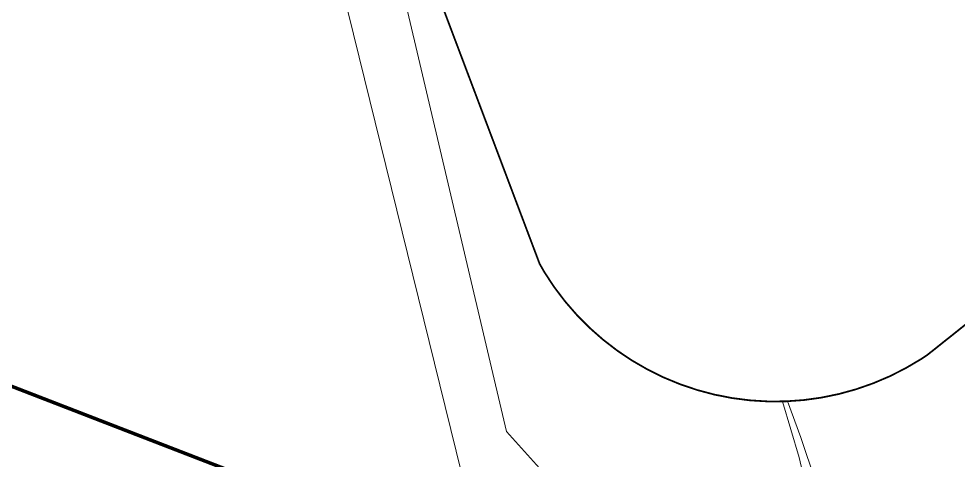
# Model space of a CAD drawing. Header units: metres. Extents: x 0 to 551036, y 0 to 1845929.
# Drawn here: x 546134.5 to 546400.1, y 1843305.3 to 1843430.2 of the extents above; entities that cross this region are included whole.
import ezdxf

# ---------------------------------------------------------------- set-up
doc = ezdxf.new("R2010")
doc.units = ezdxf.units.M
doc.header["$MEASUREMENT"] = 0
doc.linetypes.add('BD HH1 KEM TMB$0$DASHDOT2', pattern=[0.5, 0.25, -0.125, 0, -0.125])
for name, color, linetype, lineweight in [('_0', 7, 'Continuous', 0), ('BD HH1 KEM TMB$0$duongdat', 7, 'Continuous', 0), ('BD HH1 KEM TMB$0$Ranh', 7, 'Continuous', 0), ('Ranh', 7, 'Continuous', 0)]:
    doc.layers.add(name, color=color, linetype=linetype, lineweight=lineweight)
doc.linetypes.add('FENCELINE1', pattern='A,6.35,-2.54,[133,ltypeshp.shx,S=2.54,R=0,X=-2.54,Y=0],-2.54,25.4', length=36.83)

msp = doc.modelspace()

# ---------------------------------------------------------------- linework, layer by layer
at = {"layer": '_0', "flags": 128}
for points in [[(547771.494, 1842794.771), (547757.579, 1842804.318), (547055.819, 1843042.132), (546769.738, 1843134.912), (546382.573, 1843267.879), (546283.464, 1843301.159), (546272.397, 1843313.432), (546226.057, 1843510.534), (545522.782, 1843823.924), (545516.574, 1843827.875), (545162.705, 1844092.38), (545147.06543, 1844098.55328), (544954.439, 1844117.984), (544037.891, 1844430.588), (544029.367, 1844435.383)], [(547748.177, 1842791.638), (547050.654, 1843026.907), (546767.4287, 1843128.47227), (546379.939, 1843260.162), (546271.45, 1843289.066), (546259.673, 1843301.685), (546209.361, 1843506.378), (545518.811, 1843817.765), (545512.468, 1843822.27), (545156.647, 1844076.321), (545140.897, 1844082.926), (544961.961, 1844108.201), (544953.29793, 1844109.34529), (544032.919, 1844422.139), (544024.52332, 1844426.97639)]]:
    msp.add_lwpolyline(points, dxfattribs=at)
at = {"layer": 'BD HH1 KEM TMB$0$duongdat', "flags": 128}
for points in [[(546350.42168, 1843321.93103), (546355.186, 1843306.05939), (546357.98779, 1843293.89847), (546355.46217, 1843284.9696), (546353.92127, 1843278.62345), (546349.35262, 1843269.34243), (546346.52781, 1843259.59043), (546344.6686, 1843254.78662)], [(546377.53398, 1843242.06675), (546373.21869, 1843252.036), (546368.87492, 1843265.21269), (546365.91397, 1843281.72801), (546359.7674, 1843299.31103), (546355.65296, 1843311.75227), (546351.8308, 1843321.97004)]]:
    msp.add_lwpolyline(points, dxfattribs=at)
at = {"layer": 'BD HH1 KEM TMB$0$Ranh', "color": 3, "linetype": 'BD HH1 KEM TMB$0$DASHDOT2', "ltscale": 6, "const_width": 0.5}
msp.add_lwpolyline([(546244.10697, 1843460.66291), (546281.75847, 1843360.87776), (546283.14669, 1843358.43624), (546285.93683, 1843354.20684), (546289.00048, 1843350.17115), (546292.32423, 1843346.34684), (546295.89355, 1843342.75063), (546299.69281, 1843339.39827), (546303.70539, 1843336.30441), (546307.91373, 1843333.48261), (546312.29942, 1843330.9452), (546316.84327, 1843328.7033), (546321.5254, 1843326.7667), (546326.32531, 1843325.14388), (546331.22201, 1843323.84195), (546336.19407, 1843322.86659), (546341.21974, 1843322.22208), (546346.27702, 1843321.91124), (546351.34379, 1843321.93543), (546356.39787, 1843322.29454), (546361.41716, 1843322.98701), (546366.37968, 1843324.00979), (546371.26373, 1843325.35841), (546376.04793, 1843327.02699), (546380.71135, 1843329.0082), (546385.23359, 1843331.29339), (546389.86299, 1843334.03112), (546391.32575, 1843335.0058), (546422.74038, 1843360.03053)], dxfattribs=at)
at = {"layer": 'Ranh', "linetype": 'FENCELINE1', "lineweight": 13, "const_width": 1}
msp.add_lwpolyline([(545039.78842, 1844094.35008), (545124.08835, 1843654.25007), (545296.08835, 1843665.35004), (545306.4884, 1843960.65004), (545709.48834, 1843646.54997), (545656.48829, 1843320.54998), (546108.28829, 1843335.54991), (547778.80819, 1842689.00963), (548193.07811, 1842207.30956), (548585.07806, 1841934.3695), (548381.70799, 1841468.51953), (548541.08792, 1841050.34951), (548101.40786, 1840712.89958), (547608.7779, 1840958.86966), (547251.34806, 1841933.18972), (546890.08813, 1842359.14978), (545600.78827, 1843192.74999), (545260.58826, 1843158.05004), (544710.1383, 1843401.59013), (544568.32841, 1844020.54016), (545039.78842, 1844094.35008)], dxfattribs=at)

doc.saveas('drawing.dxf')
